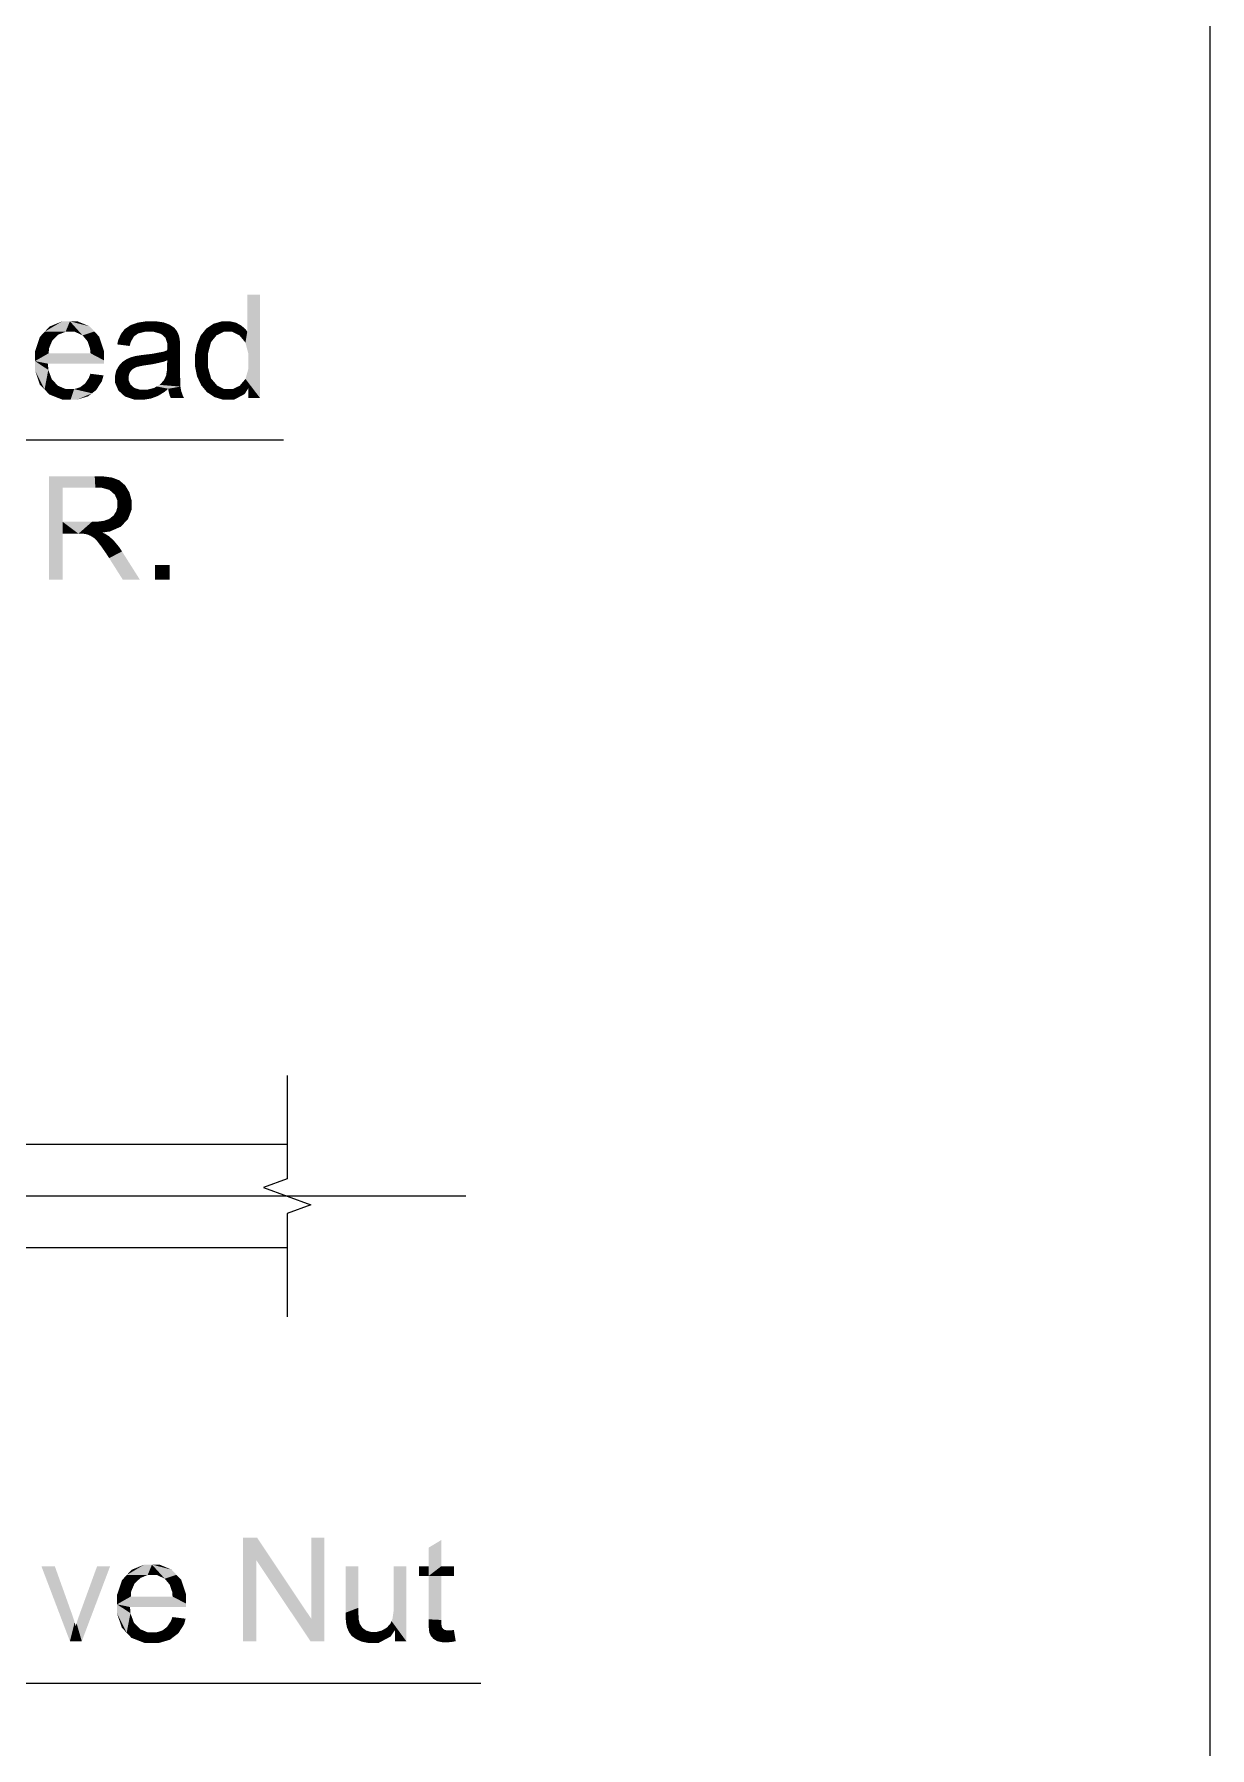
# Model space of a CAD drawing. Header units: millimetres. Extents: x 2 to 579, y 1 to 405.
# Drawn here: x 259.01 to 274.35, y 78.7 to 101.06 of the extents above; entities that cross this region are included whole.
import ezdxf

# ---------------------------------------------------------------- set-up
doc = ezdxf.new("R2010")
doc.units = ezdxf.units.MM
doc.linetypes.add('XKITLINE00', pattern=[0])
doc.layers.add('LinkedObject', color=7, linetype='Continuous', lineweight=0)

# ---------------------------------------------------------------- blocks, each defined once
blk = doc.blocks.new('*A4')
at = {"layer": 'LinkedObject'}
for points in [[(261.955, 97.663), (261.789, 97.178), (261.789, 97.663)], [(261.955, 97.663), (261.804, 96.888), (261.789, 97.178)], [(261.804, 96.888), (261.955, 97.663), (261.955, 96.313)], [(259.373, 97.313), (259.145, 97.177), (259.208, 97.245)], [(259.474, 97.313), (259.145, 97.177), (259.373, 97.313)], [(259.418, 97.177), (259.145, 97.177), (259.474, 97.313)], [(259.418, 97.177), (259.474, 97.313), (259.475, 97.177)], [(259.474, 97.313), (259.538, 97.177), (259.475, 97.177)], [(259.732, 97.247), (259.474, 97.313), (259.572, 97.313)], [(259.794, 97.18), (259.474, 97.313), (259.732, 97.247)], [(259.64, 97.129), (259.474, 97.313), (259.794, 97.18)], [(259.538, 97.177), (259.474, 97.313), (259.64, 97.129)], [(260.311, 97.279), (260.364, 97.155), (260.263, 97.262)], [(260.47, 97.313), (260.311, 97.279), (260.359, 97.296)], [(260.451, 97.176), (260.311, 97.279), (260.47, 97.313)], [(260.364, 97.155), (260.311, 97.279), (260.451, 97.176)], [(260.451, 97.176), (260.47, 97.313), (260.509, 97.176)], [(260.509, 97.176), (260.47, 97.313), (260.571, 97.176)], [(260.533, 97.313), (260.571, 97.176), (260.47, 97.313)], [(260.698, 97.299), (260.533, 97.313), (260.596, 97.313)], [(260.737, 97.284), (260.533, 97.313), (260.698, 97.299)], [(260.666, 97.148), (260.533, 97.313), (260.737, 97.284)], [(260.571, 97.176), (260.533, 97.313), (260.666, 97.148)], [(260.666, 97.148), (260.737, 97.284), (260.697, 97.12)], [(260.697, 97.12), (260.737, 97.284), (260.721, 97.099)], [(260.737, 97.284), (260.744, 97.028), (260.721, 97.099)], [(260.852, 97.21), (260.744, 97.028), (260.737, 97.284)], [(260.833, 97.232), (260.737, 97.284), (260.776, 97.269)], [(260.852, 97.21), (260.737, 97.284), (260.833, 97.232)], [(261.351, 97.282), (261.481, 97.176), (261.302, 97.25)], [(261.46, 97.313), (261.481, 97.176), (261.351, 97.282)], [(261.52, 97.313), (261.481, 97.176), (261.46, 97.313)], [(261.481, 97.176), (261.52, 97.313), (261.536, 97.176)], [(261.52, 97.313), (261.593, 97.176), (261.536, 97.176)], [(261.564, 97.313), (261.593, 97.176), (261.52, 97.313)], [(261.643, 97.295), (261.593, 97.176), (261.564, 97.313)], [(261.677, 97.276), (261.593, 97.176), (261.643, 97.295)], [(261.677, 97.276), (261.688, 97.129), (261.593, 97.176)], [(261.712, 97.257), (261.688, 97.129), (261.677, 97.276)], [(259.145, 97.177), (259.018, 96.918), (259.081, 97.109)], [(259.244, 97.062), (259.018, 96.918), (259.145, 97.177)], [(259.201, 96.96), (259.018, 96.918), (259.244, 97.062)], [(259.145, 97.177), (259.283, 97.101), (259.244, 97.062)], [(259.283, 97.101), (259.145, 97.177), (259.322, 97.139)], [(259.322, 97.139), (259.145, 97.177), (259.418, 97.177)], [(259.64, 97.129), (259.794, 97.18), (259.68, 97.081)], [(259.794, 97.18), (259.706, 97.05), (259.68, 97.081)], [(259.706, 97.05), (259.794, 97.18), (259.737, 96.958)], [(259.737, 96.958), (259.794, 97.18), (259.918, 96.925)], [(259.918, 96.925), (259.794, 97.18), (259.856, 97.113)], [(260.165, 97.18), (260.092, 97.012), (260.14, 97.148)], [(260.309, 97.115), (260.092, 97.012), (260.165, 97.18)], [(260.14, 97.148), (260.092, 97.012), (260.103, 97.064)], [(260.268, 97.042), (260.092, 97.012), (260.309, 97.115)], [(260.092, 97.012), (260.268, 97.042), (260.254, 96.991)], [(260.19, 97.212), (260.364, 97.155), (260.165, 97.18)], [(260.309, 97.115), (260.165, 97.18), (260.337, 97.135)], [(260.337, 97.135), (260.165, 97.18), (260.364, 97.155)], [(260.263, 97.262), (260.364, 97.155), (260.19, 97.212)], [(260.744, 96.951), (260.908, 97.076), (260.743, 96.934)], [(260.743, 96.934), (260.908, 97.076), (260.744, 96.804)], [(260.87, 97.187), (260.744, 97.028), (260.852, 97.21)], [(260.896, 97.131), (260.744, 97.028), (260.87, 97.187)], [(260.903, 97.097), (260.744, 97.028), (260.896, 97.131)], [(260.744, 97.028), (260.903, 97.097), (260.908, 97.076)], [(260.744, 97.028), (260.908, 97.076), (260.744, 96.977)], [(260.744, 96.977), (260.908, 97.076), (260.744, 96.973)], [(260.744, 96.973), (260.908, 97.076), (260.744, 96.951)], [(260.912, 96.999), (260.744, 96.804), (260.908, 97.076)], [(261.156, 97.067), (261.107, 96.802), (261.132, 97.008)], [(261.315, 97.04), (261.107, 96.802), (261.156, 97.067)], [(261.18, 97.127), (261.352, 97.086), (261.156, 97.067)], [(261.156, 97.067), (261.352, 97.086), (261.315, 97.04)], [(261.254, 97.218), (261.352, 97.086), (261.18, 97.127)], [(261.389, 97.131), (261.254, 97.218), (261.302, 97.25)], [(261.352, 97.086), (261.254, 97.218), (261.389, 97.131)], [(261.302, 97.25), (261.481, 97.176), (261.389, 97.131)], [(261.768, 97.209), (261.688, 97.129), (261.712, 97.257)], [(261.789, 97.178), (261.688, 97.129), (261.768, 97.209)], [(261.688, 97.129), (261.789, 97.178), (261.727, 97.082)], [(261.727, 97.082), (261.789, 97.178), (261.765, 97.035)], [(261.789, 97.178), (261.804, 96.888), (261.765, 97.035)], [(259.018, 96.918), (259.201, 96.96), (259.197, 96.896)], [(259.197, 96.896), (259.018, 96.794), (259.018, 96.918)], [(259.197, 96.896), (259.918, 96.804), (259.018, 96.794)], [(259.743, 96.896), (259.918, 96.804), (259.197, 96.896)], [(259.737, 96.958), (259.918, 96.925), (259.743, 96.896)], [(259.918, 96.804), (259.743, 96.896), (259.918, 96.925)], [(260.268, 96.843), (260.308, 96.699), (260.208, 96.816)], [(260.301, 96.852), (260.308, 96.699), (260.268, 96.843)], [(260.325, 96.859), (260.35, 96.718), (260.301, 96.852)], [(260.308, 96.699), (260.301, 96.852), (260.329, 96.709)], [(260.329, 96.709), (260.301, 96.852), (260.35, 96.718)], [(260.399, 96.871), (260.423, 96.734), (260.325, 96.859)], [(260.325, 96.859), (260.423, 96.734), (260.35, 96.718)], [(260.448, 96.877), (260.474, 96.742), (260.399, 96.871)], [(260.399, 96.871), (260.474, 96.742), (260.423, 96.734)], [(260.548, 96.889), (260.564, 96.755), (260.448, 96.877)], [(260.448, 96.877), (260.564, 96.755), (260.474, 96.742)], [(260.696, 96.917), (260.744, 96.804), (260.548, 96.889)], [(260.548, 96.889), (260.744, 96.804), (260.564, 96.755)], [(260.743, 96.934), (260.744, 96.804), (260.696, 96.917)], [(260.912, 96.944), (260.743, 96.744), (260.744, 96.804)], [(260.912, 96.723), (260.743, 96.744), (260.912, 96.944)], [(260.912, 96.944), (260.744, 96.804), (260.912, 96.999)], [(261.278, 96.898), (261.107, 96.802), (261.315, 97.04)], [(261.132, 97.008), (261.107, 96.802), (261.107, 96.875)], [(261.107, 96.802), (261.278, 96.898), (261.278, 96.801)], [(261.804, 96.888), (261.955, 96.313), (261.804, 96.788)], [(259.918, 96.797), (259.018, 96.794), (259.918, 96.804)], [(259.918, 96.775), (259.018, 96.794), (259.918, 96.797)], [(259.018, 96.794), (259.143, 96.424), (259.018, 96.675)], [(259.192, 96.679), (259.143, 96.424), (259.018, 96.794)], [(259.192, 96.679), (259.018, 96.794), (259.188, 96.76)], [(259.917, 96.76), (259.018, 96.794), (259.918, 96.775)], [(259.188, 96.76), (259.018, 96.794), (259.917, 96.76)], [(259.018, 96.675), (259.143, 96.424), (259.08, 96.49)], [(259.238, 96.556), (259.143, 96.424), (259.192, 96.679)], [(259.671, 96.5), (259.913, 96.607), (259.817, 96.416)], [(259.722, 96.576), (259.913, 96.607), (259.671, 96.5)], [(259.913, 96.607), (259.722, 96.576), (259.741, 96.629)], [(259.817, 96.416), (259.913, 96.607), (259.892, 96.532)], [(260.097, 96.703), (260.064, 96.571), (260.08, 96.673)], [(260.252, 96.637), (260.064, 96.571), (260.097, 96.703)], [(260.08, 96.673), (260.064, 96.571), (260.064, 96.607)], [(260.241, 96.598), (260.064, 96.571), (260.252, 96.637)], [(260.064, 96.571), (260.241, 96.598), (260.241, 96.576)], [(260.113, 96.732), (260.264, 96.655), (260.097, 96.703)], [(260.097, 96.703), (260.264, 96.655), (260.252, 96.637)], [(260.156, 96.78), (260.264, 96.655), (260.113, 96.732)], [(260.275, 96.672), (260.156, 96.78), (260.182, 96.798)], [(260.264, 96.655), (260.156, 96.78), (260.275, 96.672)], [(260.208, 96.816), (260.308, 96.699), (260.182, 96.798)], [(260.182, 96.798), (260.308, 96.699), (260.275, 96.672)], [(260.564, 96.755), (260.744, 96.804), (260.699, 96.786)], [(260.645, 96.484), (260.912, 96.608), (260.917, 96.461)], [(260.699, 96.541), (260.912, 96.608), (260.645, 96.484)], [(260.717, 96.578), (260.912, 96.608), (260.699, 96.541)], [(260.912, 96.608), (260.717, 96.578), (260.73, 96.606)], [(260.73, 96.606), (260.912, 96.723), (260.912, 96.608)], [(260.743, 96.689), (260.912, 96.723), (260.73, 96.606)], [(260.912, 96.723), (260.743, 96.689), (260.743, 96.744)], [(261.107, 96.802), (261.278, 96.707), (261.107, 96.726)], [(261.278, 96.707), (261.107, 96.802), (261.278, 96.801)], [(261.107, 96.726), (261.278, 96.707), (261.134, 96.594)], [(261.134, 96.594), (261.278, 96.707), (261.161, 96.536)], [(261.161, 96.536), (261.278, 96.707), (261.317, 96.567)], [(261.804, 96.696), (261.955, 96.313), (261.766, 96.561)], [(261.804, 96.788), (261.955, 96.313), (261.804, 96.696)], [(259.143, 96.424), (259.238, 96.556), (259.206, 96.358)], [(259.279, 96.513), (259.206, 96.358), (259.238, 96.556)], [(259.32, 96.471), (259.206, 96.358), (259.279, 96.513)], [(259.32, 96.471), (259.483, 96.291), (259.206, 96.358)], [(259.422, 96.428), (259.483, 96.291), (259.32, 96.471)], [(259.483, 96.428), (259.483, 96.291), (259.422, 96.428)], [(259.529, 96.428), (259.763, 96.374), (259.483, 96.291)], [(259.529, 96.428), (259.483, 96.291), (259.483, 96.428)], [(259.483, 96.291), (259.763, 96.374), (259.568, 96.291)], [(259.606, 96.452), (259.763, 96.374), (259.529, 96.428)], [(259.568, 96.291), (259.763, 96.374), (259.708, 96.333)], [(259.639, 96.476), (259.817, 96.416), (259.606, 96.452)], [(259.763, 96.374), (259.606, 96.452), (259.817, 96.416)], [(259.671, 96.5), (259.817, 96.416), (259.639, 96.476)], [(260.241, 96.543), (260.064, 96.571), (260.241, 96.576)], [(260.064, 96.571), (260.241, 96.543), (260.064, 96.51)], [(260.064, 96.51), (260.241, 96.543), (260.107, 96.41)], [(260.107, 96.41), (260.241, 96.543), (260.15, 96.37)], [(260.15, 96.37), (260.241, 96.543), (260.266, 96.487)], [(260.266, 96.487), (260.194, 96.331), (260.15, 96.37)], [(260.291, 96.465), (260.194, 96.331), (260.266, 96.487)], [(260.316, 96.443), (260.194, 96.331), (260.291, 96.465)], [(260.194, 96.331), (260.316, 96.443), (260.317, 96.291)], [(260.398, 96.291), (260.316, 96.443), (260.389, 96.421)], [(260.317, 96.291), (260.316, 96.443), (260.398, 96.291)], [(260.389, 96.421), (260.446, 96.291), (260.398, 96.291)], [(260.437, 96.421), (260.446, 96.291), (260.389, 96.421)], [(260.485, 96.421), (260.446, 96.291), (260.437, 96.421)], [(260.446, 96.291), (260.485, 96.421), (260.538, 96.307)], [(260.58, 96.323), (260.485, 96.421), (260.57, 96.442)], [(260.538, 96.307), (260.485, 96.421), (260.58, 96.323)], [(260.758, 96.433), (260.57, 96.442), (260.607, 96.463)], [(260.712, 96.394), (260.57, 96.442), (260.758, 96.433)], [(260.623, 96.339), (260.57, 96.442), (260.712, 96.394)], [(260.58, 96.323), (260.57, 96.442), (260.623, 96.339)], [(260.645, 96.484), (260.917, 96.461), (260.607, 96.463)], [(260.917, 96.461), (260.758, 96.433), (260.607, 96.463)], [(260.758, 96.433), (260.917, 96.461), (260.762, 96.399)], [(260.762, 96.399), (260.917, 96.461), (260.922, 96.431)], [(260.922, 96.431), (260.778, 96.339), (260.762, 96.399)], [(260.928, 96.4), (260.778, 96.339), (260.922, 96.431)], [(260.928, 96.4), (260.792, 96.313), (260.778, 96.339)], [(260.949, 96.341), (260.792, 96.313), (260.928, 96.4)], [(261.317, 96.567), (261.264, 96.388), (261.161, 96.536)], [(261.161, 96.536), (261.264, 96.388), (261.188, 96.478)], [(261.357, 96.521), (261.264, 96.388), (261.317, 96.567)], [(261.264, 96.388), (261.357, 96.521), (261.313, 96.356)], [(261.313, 96.356), (261.357, 96.521), (261.396, 96.474)], [(261.396, 96.474), (261.528, 96.291), (261.313, 96.356)], [(261.49, 96.428), (261.528, 96.291), (261.396, 96.474)], [(261.528, 96.291), (261.49, 96.428), (261.544, 96.428)], [(261.528, 96.291), (261.801, 96.437), (261.618, 96.291)], [(261.598, 96.428), (261.801, 96.437), (261.528, 96.291)], [(261.598, 96.428), (261.528, 96.291), (261.544, 96.428)], [(261.69, 96.472), (261.801, 96.437), (261.598, 96.428)], [(261.618, 96.291), (261.801, 96.437), (261.755, 96.364)], [(261.801, 96.437), (261.69, 96.472), (261.728, 96.517)], [(261.766, 96.561), (261.801, 96.437), (261.728, 96.517)], [(261.766, 96.561), (261.955, 96.313), (261.801, 96.437)], [(261.801, 96.437), (261.955, 96.313), (261.801, 96.313)], [(259.206, 96.358), (259.483, 96.291), (259.376, 96.291)], [(260.792, 96.313), (260.949, 96.341), (260.964, 96.313)], [(261.313, 96.356), (261.528, 96.291), (261.362, 96.324)], [(261.362, 96.324), (261.528, 96.291), (261.47, 96.291)], [(259.379, 94.697), (259.201, 93.942), (259.201, 95.292)], [(259.201, 95.292), (259.379, 95.144), (259.379, 94.697)], [(259.806, 95.144), (259.201, 95.292), (259.798, 95.292)], [(259.379, 95.144), (259.201, 95.292), (259.806, 95.144)], [(259.798, 95.292), (259.881, 95.144), (259.806, 95.144)], [(260.025, 95.274), (259.798, 95.292), (259.888, 95.292)], [(260.072, 95.256), (259.798, 95.292), (260.025, 95.274)], [(259.99, 95.113), (259.798, 95.292), (260.072, 95.256)], [(259.881, 95.144), (259.798, 95.292), (259.99, 95.113)], [(260.072, 95.256), (260.025, 95.082), (259.99, 95.113)], [(260.119, 95.238), (260.025, 95.082), (260.072, 95.256)], [(260.025, 95.082), (260.119, 95.238), (260.06, 95.051)], [(260.06, 95.051), (260.119, 95.238), (260.222, 95.128)], [(260.222, 95.128), (260.095, 94.973), (260.06, 95.051)], [(260.25, 95.082), (260.095, 94.973), (260.222, 95.128)], [(260.278, 94.98), (260.095, 94.973), (260.25, 95.082)], [(260.222, 95.128), (260.119, 95.238), (260.194, 95.174)], [(260.077, 94.831), (260.185, 94.682), (260.059, 94.803)], [(260.077, 94.831), (260.278, 94.924), (260.185, 94.682)], [(260.095, 94.892), (260.278, 94.924), (260.077, 94.831)], [(260.278, 94.924), (260.095, 94.973), (260.278, 94.98)], [(260.095, 94.973), (260.278, 94.924), (260.095, 94.925)], [(260.278, 94.924), (260.095, 94.892), (260.095, 94.925)], [(260.185, 94.682), (260.278, 94.924), (260.232, 94.731)], [(260.232, 94.731), (260.278, 94.924), (260.278, 94.852)], [(259.379, 94.697), (259.379, 94.542), (259.201, 93.942)], [(259.586, 94.542), (259.379, 94.697), (259.762, 94.697)], [(259.379, 94.542), (259.379, 94.697), (259.586, 94.542)], [(259.586, 94.542), (259.762, 94.697), (259.62, 94.542)], [(259.62, 94.542), (259.762, 94.697), (259.67, 94.539)], [(259.67, 94.539), (259.762, 94.697), (259.685, 94.535)], [(259.685, 94.535), (259.762, 94.697), (259.706, 94.53)], [(259.706, 94.53), (259.762, 94.697), (259.747, 94.512)], [(259.747, 94.512), (259.762, 94.697), (259.824, 94.697)], [(259.747, 94.512), (259.824, 94.697), (259.767, 94.5)], [(259.824, 94.697), (259.898, 94.557), (259.767, 94.5)], [(259.919, 94.71), (259.898, 94.557), (259.824, 94.697)], [(259.898, 94.557), (259.919, 94.71), (259.995, 94.57)], [(259.954, 94.722), (260.185, 94.682), (259.919, 94.71)], [(260.139, 94.633), (259.919, 94.71), (260.185, 94.682)], [(259.995, 94.57), (259.919, 94.71), (260.139, 94.633)], [(259.988, 94.735), (260.185, 94.682), (259.954, 94.722)], [(260.185, 94.682), (259.988, 94.735), (260.041, 94.776)], [(260.059, 94.803), (260.185, 94.682), (260.041, 94.776)], [(259.201, 93.942), (259.379, 94.542), (259.379, 93.942)], [(259.767, 94.5), (259.898, 94.557), (259.787, 94.487)], [(259.898, 94.557), (259.832, 94.442), (259.787, 94.487)], [(259.934, 94.54), (259.832, 94.442), (259.898, 94.557)], [(259.832, 94.442), (259.934, 94.54), (259.857, 94.409)], [(259.857, 94.409), (259.934, 94.54), (259.882, 94.377)], [(259.882, 94.377), (259.934, 94.54), (260.006, 94.489)], [(260.006, 94.489), (259.947, 94.284), (259.882, 94.377)], [(260.006, 94.489), (259.934, 94.54), (259.988, 94.506)], [(260.045, 94.454), (259.947, 94.284), (260.006, 94.489)], [(260.119, 94.364), (259.947, 94.284), (260.045, 94.454)], [(259.947, 94.284), (260.119, 94.364), (259.986, 94.223)], [(259.986, 94.223), (260.119, 94.364), (260.154, 94.31)], [(259.986, 94.223), (260.154, 94.31), (260.164, 93.942)], [(260.164, 93.942), (260.154, 94.31), (260.387, 93.942)], [(260.774, 94.131), (260.585, 93.942), (260.585, 94.131)], [(260.774, 93.942), (260.585, 93.942), (260.774, 94.131)], [(261.735, 81.439), (261.906, 81.148), (261.735, 80.089)], [(261.906, 81.148), (261.735, 81.439), (261.918, 81.439)], [(261.906, 81.148), (261.918, 81.439), (262.614, 80.089)], [(262.614, 80.089), (261.918, 81.439), (262.626, 80.379)], [(262.797, 81.439), (262.626, 80.379), (262.626, 81.439)], [(262.797, 80.089), (262.626, 80.379), (262.797, 81.439)], [(264.321, 81.409), (264.155, 81.067), (264.155, 81.309)], [(264.155, 81.067), (264.321, 81.409), (264.155, 80.939)], [(264.321, 81.067), (264.155, 80.939), (264.321, 81.409)], [(259.277, 81.067), (259.474, 80.089), (259.102, 81.067)], [(259.487, 80.481), (259.474, 80.089), (259.277, 81.067)], [(259.999, 81.067), (259.611, 80.47), (259.829, 81.067)], [(259.629, 80.089), (259.611, 80.47), (259.999, 81.067)], [(260.216, 80.953), (260.089, 80.693), (260.153, 80.884)], [(260.316, 80.838), (260.089, 80.693), (260.216, 80.953)], [(260.444, 81.089), (260.216, 80.953), (260.28, 81.021)], [(260.545, 81.089), (260.216, 80.953), (260.444, 81.089)], [(260.489, 80.953), (260.216, 80.953), (260.545, 81.089)], [(260.216, 80.953), (260.355, 80.876), (260.316, 80.838)], [(260.355, 80.876), (260.216, 80.953), (260.394, 80.914)], [(260.394, 80.914), (260.216, 80.953), (260.489, 80.953)], [(260.489, 80.953), (260.545, 81.089), (260.546, 80.953)], [(260.545, 81.089), (260.609, 80.953), (260.546, 80.953)], [(260.803, 81.022), (260.545, 81.089), (260.643, 81.089)], [(260.865, 80.955), (260.545, 81.089), (260.803, 81.022)], [(260.712, 80.905), (260.545, 81.089), (260.865, 80.955)], [(260.609, 80.953), (260.545, 81.089), (260.712, 80.905)], [(260.712, 80.905), (260.865, 80.955), (260.752, 80.857)], [(260.865, 80.955), (260.777, 80.826), (260.752, 80.857)], [(260.777, 80.826), (260.865, 80.955), (260.809, 80.733)], [(260.809, 80.733), (260.865, 80.955), (260.99, 80.701)], [(260.99, 80.701), (260.865, 80.955), (260.928, 80.889)], [(261.735, 80.089), (261.906, 81.148), (261.906, 80.089)], [(263.239, 81.067), (263.073, 80.461), (263.073, 81.067)], [(263.239, 80.525), (263.073, 80.461), (263.239, 81.067)], [(263.865, 81.067), (263.699, 80.543), (263.699, 81.067)], [(263.865, 80.089), (263.699, 80.543), (263.865, 81.067)], [(264.032, 81.067), (264.155, 80.939), (264.032, 80.939)], [(264.155, 81.067), (264.155, 80.939), (264.032, 81.067)], [(264.321, 80.939), (264.155, 80.939), (264.321, 81.067)], [(264.486, 80.939), (264.321, 81.067), (264.486, 81.067)], [(264.321, 80.939), (264.321, 81.067), (264.486, 80.939)], [(260.273, 80.736), (260.089, 80.693), (260.316, 80.838)], [(260.089, 80.693), (260.273, 80.736), (260.269, 80.672)], [(260.809, 80.733), (260.99, 80.701), (260.814, 80.672)], [(264.155, 80.375), (264.321, 80.939), (264.321, 80.366)], [(264.155, 80.939), (264.321, 80.939), (264.155, 80.375)], [(260.269, 80.672), (260.089, 80.57), (260.089, 80.693)], [(260.269, 80.672), (260.99, 80.58), (260.089, 80.57)], [(260.99, 80.572), (260.089, 80.57), (260.99, 80.58)], [(260.989, 80.55), (260.089, 80.57), (260.99, 80.572)], [(260.089, 80.57), (260.215, 80.199), (260.089, 80.45)], [(260.264, 80.455), (260.215, 80.199), (260.089, 80.57)], [(260.264, 80.455), (260.089, 80.57), (260.259, 80.535)], [(260.989, 80.535), (260.089, 80.57), (260.989, 80.55)], [(260.259, 80.535), (260.089, 80.57), (260.989, 80.535)], [(260.814, 80.672), (260.99, 80.58), (260.269, 80.672)], [(260.99, 80.58), (260.814, 80.672), (260.99, 80.701)], [(263.073, 80.461), (263.239, 80.525), (263.239, 80.46)], [(263.699, 80.543), (263.865, 80.089), (263.699, 80.481)], [(259.504, 80.434), (259.474, 80.089), (259.487, 80.481)], [(259.536, 80.335), (259.474, 80.089), (259.504, 80.434)], [(259.55, 80.284), (259.474, 80.089), (259.536, 80.335)], [(259.55, 80.284), (259.629, 80.089), (259.474, 80.089)], [(259.561, 80.323), (259.629, 80.089), (259.55, 80.284)], [(259.592, 80.416), (259.629, 80.089), (259.561, 80.323)], [(259.611, 80.47), (259.629, 80.089), (259.592, 80.416)], [(260.089, 80.45), (260.215, 80.199), (260.152, 80.265)], [(260.309, 80.332), (260.215, 80.199), (260.264, 80.455)], [(260.215, 80.199), (260.309, 80.332), (260.277, 80.133)], [(260.35, 80.289), (260.277, 80.133), (260.309, 80.332)], [(260.391, 80.246), (260.277, 80.133), (260.35, 80.289)], [(260.742, 80.275), (260.889, 80.191), (260.71, 80.251)], [(260.742, 80.275), (260.984, 80.383), (260.889, 80.191)], [(260.793, 80.352), (260.984, 80.383), (260.742, 80.275)], [(260.984, 80.383), (260.793, 80.352), (260.812, 80.404)], [(260.889, 80.191), (260.984, 80.383), (260.964, 80.308)], [(262.626, 80.379), (262.797, 80.089), (262.614, 80.089)], [(263.073, 80.461), (263.239, 80.46), (263.073, 80.408)], [(263.239, 80.46), (263.078, 80.331), (263.073, 80.408)], [(263.244, 80.373), (263.078, 80.331), (263.239, 80.46)], [(263.078, 80.331), (263.244, 80.373), (263.083, 80.306)], [(263.083, 80.306), (263.244, 80.373), (263.249, 80.35)], [(263.257, 80.317), (263.083, 80.306), (263.249, 80.35)], [(263.083, 80.306), (263.257, 80.317), (263.09, 80.27)], [(263.09, 80.27), (263.257, 80.317), (263.116, 80.209)], [(263.116, 80.209), (263.257, 80.317), (263.134, 80.183)], [(263.134, 80.183), (263.257, 80.317), (263.29, 80.266)], [(263.717, 80.233), (263.612, 80.267), (263.658, 80.319)], [(263.672, 80.352), (263.865, 80.089), (263.658, 80.319)], [(263.658, 80.319), (263.865, 80.089), (263.717, 80.233)], [(263.685, 80.385), (263.865, 80.089), (263.672, 80.352)], [(263.699, 80.481), (263.865, 80.089), (263.685, 80.385)], [(264.321, 80.366), (264.155, 80.3), (264.155, 80.375)], [(264.321, 80.33), (264.155, 80.3), (264.321, 80.366)], [(264.321, 80.33), (264.176, 80.179), (264.155, 80.3)], [(264.155, 80.3), (264.176, 80.179), (264.165, 80.202)], [(264.326, 80.285), (264.176, 80.179), (264.321, 80.33)], [(264.176, 80.179), (264.326, 80.285), (264.334, 80.264)], [(260.391, 80.246), (260.555, 80.067), (260.277, 80.133)], [(260.277, 80.133), (260.555, 80.067), (260.447, 80.067)], [(260.493, 80.203), (260.555, 80.067), (260.391, 80.246)], [(260.555, 80.203), (260.555, 80.067), (260.493, 80.203)], [(260.6, 80.203), (260.834, 80.15), (260.555, 80.067)], [(260.6, 80.203), (260.555, 80.067), (260.555, 80.203)], [(260.555, 80.067), (260.834, 80.15), (260.64, 80.067)], [(260.678, 80.227), (260.834, 80.15), (260.6, 80.203)], [(260.64, 80.067), (260.834, 80.15), (260.779, 80.108)], [(260.71, 80.251), (260.889, 80.191), (260.678, 80.227)], [(260.834, 80.15), (260.678, 80.227), (260.889, 80.191)], [(263.134, 80.183), (263.29, 80.266), (263.152, 80.158)], [(263.152, 80.158), (263.29, 80.266), (263.208, 80.117)], [(263.208, 80.117), (263.29, 80.266), (263.245, 80.1)], [(263.245, 80.1), (263.29, 80.266), (263.315, 80.247)], [(263.34, 80.229), (263.245, 80.1), (263.315, 80.247)], [(263.245, 80.1), (263.34, 80.229), (263.283, 80.083)], [(263.283, 80.083), (263.34, 80.229), (263.363, 80.067)], [(263.407, 80.067), (263.34, 80.229), (263.403, 80.21)], [(263.363, 80.067), (263.34, 80.229), (263.407, 80.067)], [(263.44, 80.21), (263.407, 80.067), (263.403, 80.21)], [(263.477, 80.21), (263.66, 80.15), (263.407, 80.067)], [(263.477, 80.21), (263.407, 80.067), (263.44, 80.21)], [(263.407, 80.067), (263.66, 80.15), (263.505, 80.067)], [(263.547, 80.229), (263.66, 80.15), (263.477, 80.21)], [(263.58, 80.248), (263.66, 80.15), (263.547, 80.229)], [(263.612, 80.267), (263.66, 80.15), (263.58, 80.248)], [(263.66, 80.15), (263.612, 80.267), (263.717, 80.233)], [(263.717, 80.233), (263.865, 80.089), (263.717, 80.089)], [(264.176, 80.179), (264.334, 80.264), (264.186, 80.156)], [(264.186, 80.156), (264.334, 80.264), (264.221, 80.118)], [(264.221, 80.118), (264.334, 80.264), (264.245, 80.104)], [(264.245, 80.104), (264.334, 80.264), (264.348, 80.248)], [(264.348, 80.248), (264.27, 80.089), (264.245, 80.104)], [(264.358, 80.242), (264.27, 80.089), (264.348, 80.248)], [(264.368, 80.236), (264.27, 80.089), (264.358, 80.242)], [(264.27, 80.089), (264.368, 80.236), (264.34, 80.075)], [(264.34, 80.075), (264.368, 80.236), (264.385, 80.075)], [(264.385, 80.075), (264.368, 80.236), (264.396, 80.23)], [(264.396, 80.23), (264.413, 80.075), (264.385, 80.075)], [(264.414, 80.23), (264.413, 80.075), (264.396, 80.23)], [(264.414, 80.23), (264.475, 80.082), (264.413, 80.075)], [(264.428, 80.23), (264.475, 80.082), (264.414, 80.23)], [(264.475, 80.082), (264.428, 80.23), (264.464, 80.233)], [(264.51, 80.09), (264.464, 80.233), (264.486, 80.236)], [(264.475, 80.082), (264.464, 80.233), (264.51, 80.09)]]:
    blk.add_hatch(color=7, dxfattribs=at).paths.add_polyline_path(points, flags=17)
at = {"layer": 'LinkedObject', "color": 2, "linetype": 'XKITLINE00', "lineweight": 0}
blk.add_line((274.352, 135.527), (274.352, 64.035), dxfattribs=at)
at = {"layer": 'LinkedObject', "color": 6, "linetype": 'XKITLINE00', "lineweight": 0}
for p, q in [((262.262, 95.761), (249.851, 95.761)), ((251.468, 85.899), (264.642, 85.899))]:
    blk.add_line(p, q, dxfattribs=at)
at = {"layer": 'LinkedObject', "color": 7, "linetype": 'XKITLINE00', "lineweight": 0}
for p, q in [((262.309, 87.472), (262.309, 86.122)), ((233.175, 86.574), (262.309, 86.574)), ((262.309, 86.122), (262, 86.01)), ((262, 86.01), (262.618, 85.785)), ((262.618, 85.785), (262.309, 85.672)), ((262.309, 85.672), (262.309, 84.322)), ((262.309, 85.224), (233.175, 85.224))]:
    blk.add_line(p, q, dxfattribs=at)
at = {"layer": 'LinkedObject', "color": 1, "linetype": 'XKITLINE00', "lineweight": 0}
blk.add_line((254.362, 79.543), (264.837, 79.543), dxfattribs=at)

msp = doc.modelspace()

# ---------------------------------------------------------------- block references
at = {"lineweight": 0}
msp.add_blockref('*A4', (0, 0), dxfattribs=at)

doc.saveas('drawing.dxf')
